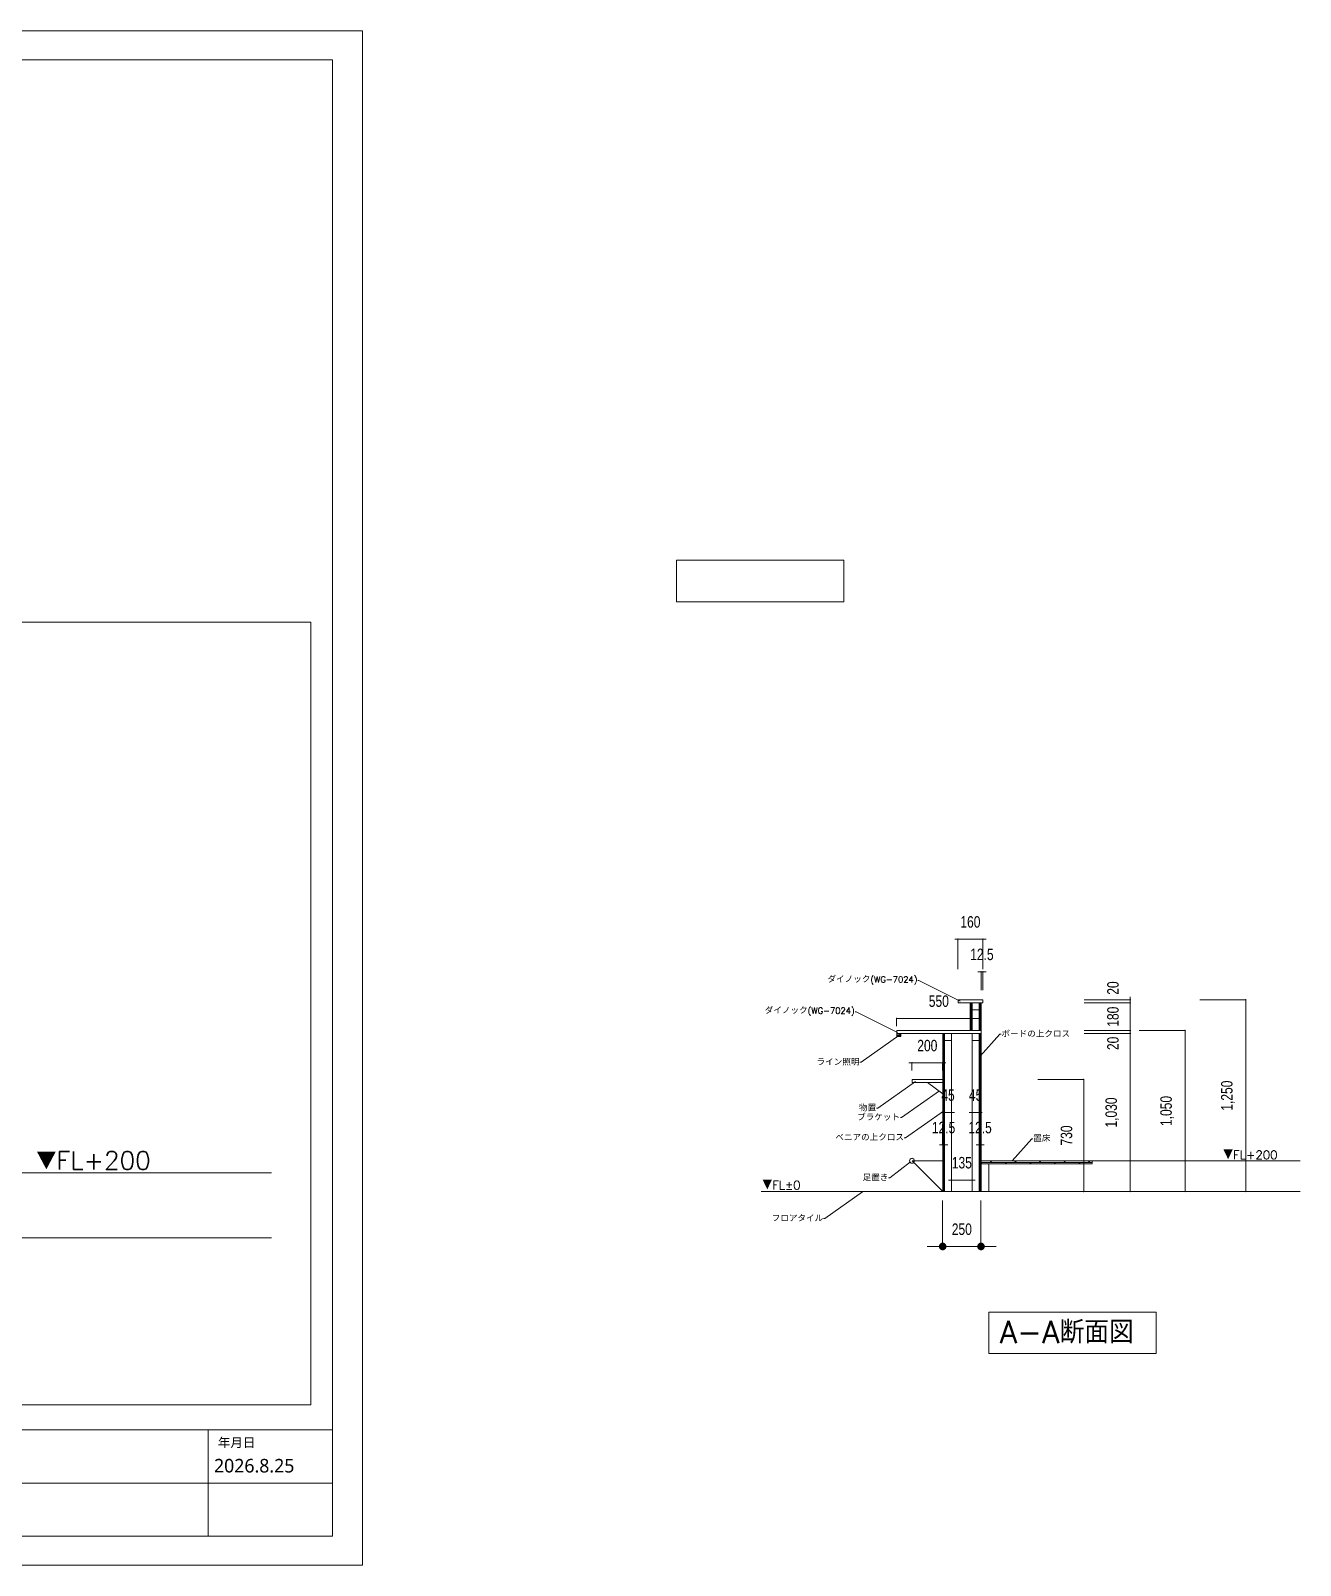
# Model space of a CAD drawing. Header units: millimetres. Extents: x -472210 to 610932, y -1721835 to -571782.
# Drawn here: x 560630 to 568909, y -1708993 to -1698981 of the extents above; entities that cross this region are included whole.
import ezdxf
from ezdxf import colors
from ezdxf.entities.mleader import LeaderData, LeaderLine
from ezdxf.math import Vec2, Vec3

# ---------------------------------------------------------------- set-up
doc = ezdxf.new("R2010")
doc.units = ezdxf.units.MM
doc.header["$LTSCALE"] = 400
doc.layers.get('0').update_dxf_attribs({"lineweight": 5})
doc.layers.add('_0-0_0', color=7, linetype='Continuous', lineweight=5)
doc.layers.add('文字', color=7, linetype='Continuous', lineweight=5)
doc.styles.add('AIDRAW_TXT_STYLE', font='simplex.shx', dxfattribs={"height": 200, "bigfont": 'extfont2.shx'})
doc.styles.add('gothic', font='MS PGothic.ttf', dxfattribs={"width": 0.8})
doc.styles.get("Standard").update_dxf_attribs({"font": 'simplex.shx', "bigfont": 'extfont2.shx'})
doc.styles.add('メイリオ', font='')
doc.styles.get('メイリオ').set_extended_font_data('Meiryo')
doc.dimstyles.new('外構300', dxfattribs={"dimtxt": 150, "dimasz": 50, "dimexe": 0, "dimexo": 200, "dimgap": 75, "dimtad": 1, "dimdec": 0, "dimzin": 12, "dimdsep": 46, "dimlunit": 6, "dimtxsty": 'gothic', "dimblk": 'DOT', "dimcen": 0, "dimclrd": 256, "dimclre": 256, "dimclrt": 256, "dimadec": 0, "dimazin": 0, "dimtfac": 1, "dimtdec": 0, "dimtix": 1, "dimtmove": 2, "dimatfit": 3, "dimldrblk": 'DOT', "dimfxl": 300, "dimfxlon": 1, "dimtolj": 1, "dimtzin": 12, "dimlwd": -1, "dimlwe": -1, "dimarcsym": 0})
pattern_1 = [(45, (-25333.327, -24649.3947), (-4.49012806, 4.49012806), [])]

# ---------------------------------------------------------------- blocks, each defined once
blk = doc.blocks.new('_Dot')
at = {"color": 0, "linetype": 'ByBlock', "lineweight": -2}
blk.add_line((-0.5, 0), (-1, 0), dxfattribs=at)
at = {"color": 0, "linetype": 'ByBlock', "const_width": 0.5}
blk.add_lwpolyline([(-0.25, 0, 1), (0.25, 0, 1)], format="xyb", close=True, dxfattribs=at)
blk = doc.blocks.new('*D396')
at = {"layer": '_0-0_0', "transparency": 16777216}
for p, q in [((568254, -1705304), (568554, -1705304)), ((568554, -1705314), (568554, -1706544)), ((568254, -1706554), (568554, -1706554))]:
    blk.add_line(p, q, dxfattribs=at)
at = {"layer": 'Defpoints', "color": 0, "transparency": 16777216}
for p in [(567224, -1705304), (567224, -1706554), (568554, -1706554)]:
    blk.add_point(p, dxfattribs=at)
at = {"layer": '_0-0_0', "transparency": 16777216, "xscale": 10, "yscale": 10, "zscale": 10}
for p, rotation in [((568554, -1705304), 90), ((568554, -1706554), 270)]:
    blk.add_blockref('_Dot', p, dxfattribs=dict(at, rotation=rotation))
at = {"layer": '_0-0_0', "transparency": 16777216, "insert": (568437, -1705929), "char_height": 75, "attachment_point": 5, "rotation": 90, "style": 'gothic'}
blk.add_mtext('\\A1;1,250', dxfattribs=at)
blk = doc.blocks.new('*D397')
at = {"layer": '_0-0_0', "transparency": 16777216}
for p, q in [((567858, -1705504), (568158, -1705504)), ((568158, -1705514), (568158, -1706544)), ((567858, -1706554), (568158, -1706554))]:
    blk.add_line(p, q, dxfattribs=at)
at = {"layer": 'Defpoints', "color": 0, "transparency": 16777216}
for p in [(567272, -1705504), (567259, -1706554), (568158, -1706554)]:
    blk.add_point(p, dxfattribs=at)
at = {"layer": '_0-0_0', "transparency": 16777216, "xscale": 10, "yscale": 10, "zscale": 10}
for p, rotation in [((568158, -1705504), 90), ((568158, -1706554), 270)]:
    blk.add_blockref('_Dot', p, dxfattribs=dict(at, rotation=rotation))
at = {"layer": '_0-0_0', "transparency": 16777216, "insert": (568041, -1706029), "char_height": 75, "attachment_point": 5, "rotation": 90, "style": 'gothic'}
blk.add_mtext('\\A1;1,050', dxfattribs=at)
blk = doc.blocks.new('*D398')
at = {"layer": '_0-0_0', "transparency": 16777216}
for p, q in [((566577, -1706613), (566577, -1706913)), ((566827, -1706613), (566827, -1706913)), ((566527, -1706913), (566477, -1706913)), ((566827, -1706913), (566577, -1706913)), ((566877, -1706913), (566927, -1706913))]:
    blk.add_line(p, q, dxfattribs=at)
at = {"layer": 'Defpoints', "color": 0, "transparency": 16777216}
for p in [(566577, -1706400), (566827, -1706400), (566577, -1706913)]:
    blk.add_point(p, dxfattribs=at)
at = {"layer": '_0-0_0', "transparency": 16777216, "xscale": 50, "yscale": 50, "zscale": 50}
blk.add_blockref('_Dot', (566577, -1706913), dxfattribs=at)
at = {"layer": '_0-0_0', "transparency": 16777216, "xscale": 50, "yscale": 50, "zscale": 50, "rotation": 180}
blk.add_blockref('_Dot', (566827, -1706913), dxfattribs=at)
at = {"layer": '_0-0_0', "transparency": 16777216, "insert": (566702, -1706801), "char_height": 75, "attachment_point": 5, "style": 'gothic'}
blk.add_mtext('\\A1;250', dxfattribs=at)
blk = doc.blocks.new('*D399')
at = {"layer": '_0-0_0', "transparency": 16777216}
for p, q in [((566577, -1706117), (566577, -1706250)), ((566590, -1706117), (566590, -1706250)), ((566567, -1706250), (566557, -1706250)), ((566577, -1706250), (566590, -1706250)), ((566600, -1706250), (566610, -1706250))]:
    blk.add_line(p, q, dxfattribs=at)
at = {"layer": 'Defpoints', "color": 0, "transparency": 16777216}
for p in [(566577, -1705917), (566590, -1705917), (566590, -1706250)]:
    blk.add_point(p, dxfattribs=at)
at = {"layer": '_0-0_0', "transparency": 16777216, "xscale": 10, "yscale": 10, "zscale": 10}
blk.add_blockref('_Dot', (566577, -1706250), dxfattribs=at)
at = {"layer": '_0-0_0', "transparency": 16777216, "xscale": 10, "yscale": 10, "zscale": 10, "rotation": 180}
blk.add_blockref('_Dot', (566590, -1706250), dxfattribs=at)
at = {"layer": '_0-0_0', "transparency": 16777216, "insert": (566583, -1706138), "char_height": 75, "attachment_point": 5, "style": 'gothic'}
blk.add_mtext('\\A1;12.5', dxfattribs=at)
blk = doc.blocks.new('*D400')
at = {"layer": '_0-0_0', "transparency": 16777216}
for p, q in [((566815, -1706117), (566815, -1706250)), ((566827, -1706117), (566827, -1706250)), ((566805, -1706250), (566795, -1706250)), ((566815, -1706250), (566827, -1706250)), ((566837, -1706250), (566847, -1706250))]:
    blk.add_line(p, q, dxfattribs=at)
at = {"layer": 'Defpoints', "color": 0, "transparency": 16777216}
for p in [(566815, -1705917), (566827, -1705917), (566827, -1706250)]:
    blk.add_point(p, dxfattribs=at)
at = {"layer": '_0-0_0', "transparency": 16777216, "xscale": 10, "yscale": 10, "zscale": 10}
blk.add_blockref('_Dot', (566815, -1706250), dxfattribs=at)
at = {"layer": '_0-0_0', "transparency": 16777216, "xscale": 10, "yscale": 10, "zscale": 10, "rotation": 180}
blk.add_blockref('_Dot', (566827, -1706250), dxfattribs=at)
at = {"layer": '_0-0_0', "transparency": 16777216, "insert": (566821, -1706138), "char_height": 75, "attachment_point": 5, "style": 'gothic'}
blk.add_mtext('\\A1;12.5', dxfattribs=at)
blk = doc.blocks.new('*D401')
at = {"layer": '_0-0_0', "transparency": 16777216}
for p, q in [((566580, -1706038), (566570, -1706038)), ((566590, -1706036), (566590, -1706038)), ((566590, -1706038), (566635, -1706038)), ((566635, -1706036), (566635, -1706038)), ((566645, -1706038), (566655, -1706038))]:
    blk.add_line(p, q, dxfattribs=at)
at = {"layer": 'Defpoints', "color": 0, "transparency": 16777216}
for p in [(566590, -1705836), (566635, -1705836), (566635, -1706038)]:
    blk.add_point(p, dxfattribs=at)
at = {"layer": '_0-0_0', "transparency": 16777216, "xscale": 10, "yscale": 10, "zscale": 10}
blk.add_blockref('_Dot', (566590, -1706038), dxfattribs=at)
at = {"layer": '_0-0_0', "transparency": 16777216, "xscale": 10, "yscale": 10, "zscale": 10, "rotation": 180}
blk.add_blockref('_Dot', (566635, -1706038), dxfattribs=at)
at = {"layer": '_0-0_0', "transparency": 16777216, "insert": (566612, -1705926), "char_height": 75, "attachment_point": 5, "style": 'gothic'}
blk.add_mtext('\\A1;45', dxfattribs=at)
blk = doc.blocks.new('*D402')
at = {"layer": '_0-0_0', "transparency": 16777216}
for p, q in [((566760, -1706038), (566750, -1706038)), ((566770, -1706036), (566770, -1706038)), ((566770, -1706038), (566815, -1706038)), ((566815, -1706036), (566815, -1706038)), ((566825, -1706038), (566835, -1706038))]:
    blk.add_line(p, q, dxfattribs=at)
at = {"layer": 'Defpoints', "color": 0, "transparency": 16777216}
for p in [(566770, -1705836), (566815, -1705836), (566815, -1706038)]:
    blk.add_point(p, dxfattribs=at)
at = {"layer": '_0-0_0', "transparency": 16777216, "xscale": 10, "yscale": 10, "zscale": 10}
blk.add_blockref('_Dot', (566770, -1706038), dxfattribs=at)
at = {"layer": '_0-0_0', "transparency": 16777216, "xscale": 10, "yscale": 10, "zscale": 10, "rotation": 180}
blk.add_blockref('_Dot', (566815, -1706038), dxfattribs=at)
at = {"layer": '_0-0_0', "transparency": 16777216, "insert": (566792, -1705926), "char_height": 75, "attachment_point": 5, "style": 'gothic'}
blk.add_mtext('\\A1;45', dxfattribs=at)
blk = doc.blocks.new('*D403')
at = {"layer": '_0-0_0', "transparency": 16777216}
for p, q in [((566625, -1706480), (566615, -1706480)), ((566635, -1706480), (566770, -1706480)), ((566780, -1706480), (566790, -1706480))]:
    blk.add_line(p, q, dxfattribs=at)
at = {"layer": 'Defpoints', "color": 0, "transparency": 16777216}
for p in [(566635, -1706554), (566770, -1706480), (566770, -1706554)]:
    blk.add_point(p, dxfattribs=at)
at = {"layer": '_0-0_0', "transparency": 16777216, "xscale": 10, "yscale": 10, "zscale": 10}
blk.add_blockref('_Dot', (566635, -1706480), dxfattribs=at)
at = {"layer": '_0-0_0', "transparency": 16777216, "xscale": 10, "yscale": 10, "zscale": 10, "rotation": 180}
blk.add_blockref('_Dot', (566770, -1706480), dxfattribs=at)
at = {"layer": '_0-0_0', "transparency": 16777216, "insert": (566702, -1706367), "char_height": 75, "attachment_point": 5, "style": 'gothic'}
blk.add_mtext('\\A1;135', dxfattribs=at)
blk = doc.blocks.new('*D404')
at = {"layer": '_0-0_0', "transparency": 16777216}
for p, q in [((566817, -1705121), (566807, -1705121)), ((566827, -1705121), (566840, -1705121)), ((566850, -1705121), (566860, -1705121))]:
    blk.add_line(p, q, dxfattribs=at)
at = {"layer": 'Defpoints', "color": 0, "transparency": 16777216}
for p in [(566840, -1705121), (566827, -1705269), (566840, -1705269)]:
    blk.add_point(p, dxfattribs=at)
at = {"layer": '_0-0_0', "transparency": 16777216, "xscale": 10, "yscale": 10, "zscale": 10}
blk.add_blockref('_Dot', (566827, -1705121), dxfattribs=at)
at = {"layer": '_0-0_0', "transparency": 16777216, "xscale": 10, "yscale": 10, "zscale": 10, "rotation": 180}
blk.add_blockref('_Dot', (566840, -1705121), dxfattribs=at)
at = {"layer": '_0-0_0', "transparency": 16777216, "insert": (566833, -1705008), "char_height": 75, "attachment_point": 5, "style": 'gothic'}
blk.add_mtext('\\A1;12.5', dxfattribs=at)
blk = doc.blocks.new('*D405')
at = {"layer": '_0-0_0', "transparency": 16777216}
for p, q in [((567500, -1705304), (567800, -1705304)), ((567500, -1705324), (567800, -1705324)), ((567800, -1705294), (567800, -1705284)), ((567800, -1705304), (567800, -1705324)), ((567800, -1705334), (567800, -1705344))]:
    blk.add_line(p, q, dxfattribs=at)
at = {"layer": 'Defpoints', "color": 0, "transparency": 16777216}
for p in [(566770, -1705304), (566770, -1705324), (567800, -1705324)]:
    blk.add_point(p, dxfattribs=at)
at = {"layer": '_0-0_0', "transparency": 16777216, "xscale": 10, "yscale": 10, "zscale": 10}
for p, rotation in [((567800, -1705304), 270), ((567800, -1705324), 90)]:
    blk.add_blockref('_Dot', p, dxfattribs=dict(at, rotation=rotation))
at = {"layer": '_0-0_0', "transparency": 16777216, "insert": (567688, -1705227), "char_height": 75, "attachment_point": 5, "rotation": 90, "style": 'gothic'}
blk.add_mtext('\\A1;20', dxfattribs=at)
blk = doc.blocks.new('*D406')
at = {"layer": '_0-0_0', "transparency": 16777216}
for p, q in [((567500, -1705324), (567800, -1705324)), ((567800, -1705314), (567800, -1705304)), ((567800, -1705324), (567800, -1705504)), ((567500, -1705504), (567800, -1705504)), ((567800, -1705514), (567800, -1705524))]:
    blk.add_line(p, q, dxfattribs=at)
at = {"layer": 'Defpoints', "color": 0, "transparency": 16777216}
for p in [(566770, -1705324), (566745, -1705504), (567800, -1705504)]:
    blk.add_point(p, dxfattribs=at)
at = {"layer": '_0-0_0', "transparency": 16777216, "xscale": 10, "yscale": 10, "zscale": 10}
for p, rotation in [((567800, -1705324), 270), ((567800, -1705504), 90)]:
    blk.add_blockref('_Dot', p, dxfattribs=dict(at, rotation=rotation))
at = {"layer": '_0-0_0', "transparency": 16777216, "insert": (567688, -1705414), "char_height": 75, "attachment_point": 5, "rotation": 90, "style": 'gothic'}
blk.add_mtext('\\A1;180', dxfattribs=at)
blk = doc.blocks.new('*D407')
at = {"layer": '_0-0_0', "transparency": 16777216}
for p, q in [((567500, -1705504), (567800, -1705504)), ((567500, -1705524), (567800, -1705524)), ((567800, -1705494), (567800, -1705484)), ((567800, -1705504), (567800, -1705524)), ((567800, -1705534), (567800, -1705544))]:
    blk.add_line(p, q, dxfattribs=at)
at = {"layer": 'Defpoints', "color": 0, "transparency": 16777216}
for p in [(566745, -1705504), (566752, -1705524), (567800, -1705524)]:
    blk.add_point(p, dxfattribs=at)
at = {"layer": '_0-0_0', "transparency": 16777216, "xscale": 10, "yscale": 10, "zscale": 10}
for p, rotation in [((567800, -1705504), 270), ((567800, -1705524), 90)]:
    blk.add_blockref('_Dot', p, dxfattribs=dict(at, rotation=rotation))
at = {"layer": '_0-0_0', "transparency": 16777216, "insert": (567688, -1705588), "char_height": 75, "attachment_point": 5, "rotation": 90, "style": 'gothic'}
blk.add_mtext('\\A1;20', dxfattribs=at)
blk = doc.blocks.new('*D408')
at = {"layer": '_0-0_0', "transparency": 16777216}
for p, q in [((567500, -1705524), (567800, -1705524)), ((567800, -1705534), (567800, -1706544)), ((567500, -1706554), (567800, -1706554))]:
    blk.add_line(p, q, dxfattribs=at)
at = {"layer": 'Defpoints', "color": 0, "transparency": 16777216}
for p in [(566752, -1705524), (566758, -1706554), (567800, -1706554)]:
    blk.add_point(p, dxfattribs=at)
at = {"layer": '_0-0_0', "transparency": 16777216, "xscale": 10, "yscale": 10, "zscale": 10}
for p, rotation in [((567800, -1705524), 90), ((567800, -1706554), 270)]:
    blk.add_blockref('_Dot', p, dxfattribs=dict(at, rotation=rotation))
at = {"layer": '_0-0_0', "transparency": 16777216, "insert": (567683, -1706039), "char_height": 75, "attachment_point": 5, "rotation": 90, "style": 'gothic'}
blk.add_mtext('\\A1;1,030', dxfattribs=at)
blk = doc.blocks.new('*D409')
at = {"layer": '_0-0_0', "transparency": 16777216}
for p, q in [((566667, -1704908), (566657, -1704908)), ((566677, -1705104), (566677, -1704908)), ((566840, -1704908), (566677, -1704908)), ((566840, -1705104), (566840, -1704908)), ((566850, -1704908), (566860, -1704908))]:
    blk.add_line(p, q, dxfattribs=at)
at = {"layer": 'Defpoints', "color": 0, "transparency": 16777216}
for p in [(566677, -1704908), (566677, -1705304), (566840, -1705304)]:
    blk.add_point(p, dxfattribs=at)
at = {"layer": '_0-0_0', "transparency": 16777216, "xscale": 10, "yscale": 10, "zscale": 10}
blk.add_blockref('_Dot', (566677, -1704908), dxfattribs=at)
at = {"layer": '_0-0_0', "transparency": 16777216, "xscale": 10, "yscale": 10, "zscale": 10, "rotation": 180}
blk.add_blockref('_Dot', (566840, -1704908), dxfattribs=at)
at = {"layer": '_0-0_0', "transparency": 16777216, "insert": (566758, -1704796), "char_height": 75, "attachment_point": 5, "style": 'gothic'}
blk.add_mtext('\\A1;160', dxfattribs=at)
blk = doc.blocks.new('*D411')
at = {"layer": '_0-0_0', "transparency": 16777216}
for p, q in [((567197, -1705824), (567497, -1705824)), ((567497, -1705834), (567497, -1706544)), ((567197, -1706554), (567497, -1706554))]:
    blk.add_line(p, q, dxfattribs=at)
at = {"layer": 'Defpoints', "color": 0, "transparency": 16777216}
for p in [(566577, -1705824), (566577, -1706554), (567497, -1706554)]:
    blk.add_point(p, dxfattribs=at)
at = {"layer": '_0-0_0', "transparency": 16777216, "xscale": 10, "yscale": 10, "zscale": 10}
for p, rotation in [((567497, -1705824), 90), ((567497, -1706554), 270)]:
    blk.add_blockref('_Dot', p, dxfattribs=dict(at, rotation=rotation))
at = {"layer": '_0-0_0', "transparency": 16777216, "insert": (567385, -1706189), "char_height": 75, "attachment_point": 5, "rotation": 90, "style": 'gothic'}
blk.add_mtext('\\A1;730', dxfattribs=at)
blk = doc.blocks.new('*D412')
at = {"layer": '_0-0_0', "transparency": 16777216}
for p, q in [((566277, -1705476), (566277, -1705426)), ((566287, -1705426), (566817, -1705426)), ((566827, -1705476), (566827, -1705426))]:
    blk.add_line(p, q, dxfattribs=at)
at = {"layer": 'Defpoints', "color": 0, "transparency": 16777216}
for p in [(566827, -1705426), (566277, -1706349), (566827, -1706349)]:
    blk.add_point(p, dxfattribs=at)
at = {"layer": '_0-0_0', "transparency": 16777216, "xscale": 10, "yscale": 10, "zscale": 10, "rotation": 180}
blk.add_blockref('_Dot', (566277, -1705426), dxfattribs=at)
at = {"layer": '_0-0_0', "transparency": 16777216, "xscale": 10, "yscale": 10, "zscale": 10}
blk.add_blockref('_Dot', (566827, -1705426), dxfattribs=at)
at = {"layer": '_0-0_0', "transparency": 16777216, "insert": (566552, -1705313), "char_height": 75, "attachment_point": 5, "style": 'gothic'}
blk.add_mtext('\\A1;550', dxfattribs=at)
blk = doc.blocks.new('*D410')
at = {"layer": '_0-0_0', "transparency": 16777216}
for p, q in [((566367, -1705715), (566357, -1705715)), ((566377, -1705765), (566377, -1705715)), ((566377, -1705715), (566577, -1705715)), ((566577, -1705765), (566577, -1705715)), ((566587, -1705715), (566597, -1705715))]:
    blk.add_line(p, q, dxfattribs=at)
at = {"layer": 'Defpoints', "color": 0, "transparency": 16777216}
for p in [(566577, -1705715), (566377, -1706226), (566577, -1706226)]:
    blk.add_point(p, dxfattribs=at)
at = {"layer": '_0-0_0', "transparency": 16777216, "xscale": 10, "yscale": 10, "zscale": 10}
blk.add_blockref('_Dot', (566377, -1705715), dxfattribs=at)
at = {"layer": '_0-0_0', "transparency": 16777216, "xscale": 10, "yscale": 10, "zscale": 10, "rotation": 180}
blk.add_blockref('_Dot', (566577, -1705715), dxfattribs=at)
at = {"layer": '_0-0_0', "transparency": 16777216, "insert": (566477, -1705603), "char_height": 75, "attachment_point": 5, "style": 'gothic'}
blk.add_mtext('\\A1;200', dxfattribs=at)

msp = doc.modelspace()

# ---------------------------------------------------------------- hatches: boundary and pattern name
at = {"layer": '_0-0_0'}
h = msp.add_hatch(dxfattribs=at)
h.set_pattern_fill('ANSI31', color=256, scale=2)
h.set_pattern_definition(pattern_1)
h.paths.add_polyline_path([(566769.74, -1705323.78), (566757.24, -1705323.78), (566757.24, -1705503.78), (566769.74, -1705503.78)])
h.paths.add_polyline_path([(566827.24, -1705323.78), (566814.74, -1705323.78), (566814.74, -1705503.78), (566827.24, -1705503.78)])
h = msp.add_hatch(dxfattribs=at)
h.set_pattern_fill('ANSI31', color=256, scale=2)
h.set_pattern_definition(pattern_1)
h.paths.add_polyline_path([(566589.74, -1705523.78), (566577.24, -1705523.78), (566577.24, -1706553.78), (566589.74, -1706553.78)])
h.paths.add_polyline_path([(566827.24, -1705523.78), (566814.74, -1705523.78), (566814.74, -1706553.78), (566827.24, -1706553.78)])
h = msp.add_hatch(dxfattribs=at)
h.set_pattern_fill('DOLMIT', color=256, scale=2.1)
h.set_pattern_definition([(0, (-25333.327, -24649.395), (0, 13.335), []), (45, (-25333.327, -24649.395), (-26.6699818, 26.6699818), [18.8585379, -37.7170757])])
h.paths.add_polyline_path([(567552.6, -1706353.78), (566827.24, -1706353.78), (566827.24, -1706373.78), (566877.24, -1706373.78), (567552.6, -1706373.78)])

# ---------------------------------------------------------------- linework, layer by layer
for p, q in [((566577.24, -1705523.78), (566577.24, -1705823.78)), ((566577.24, -1705823.78), (566377.24, -1705823.78)), ((566377.24, -1705823.78), (566377.24, -1705843.78)), ((566377.24, -1705843.78), (566577.24, -1705843.78)), ((566477.24, -1705843.78), (566577.24, -1705916.88)), ((566577.24, -1706353.78), (566377.24, -1706353.78)), ((566377.24, -1706353.78), (566577.24, -1706553.78)), ((566577.24, -1706553.78), (566577.24, -1706353.78))]:
    msp.add_line(p, q)
for points in [[(548635.74, -1698981.06), (548635.74, -1708993.22), (562794.34, -1708993.22), (562794.34, -1698981.06)], [(548635.74, -1698981.06), (548635.74, -1708993.22), (562794.34, -1708993.22), (562794.34, -1698981.06)], [(548832.46, -1708803.54), (562597.63, -1708803.54), (562597.63, -1699170.74), (548832.46, -1699170.74)], [(548832.46, -1708803.54), (562597.63, -1708803.54), (562597.63, -1699170.74), (548832.46, -1699170.74)], [(554463.88, -1702840.98), (562456.49, -1702840.98), (562456.49, -1707946.59), (554463.88, -1707946.59)], [(561785.91, -1708109.91), (558591.36, -1708109.91), (558591.36, -1708456.73), (561785.91, -1708456.73)], [(561785.91, -1708109.91), (562597.63, -1708109.91), (562597.63, -1708456.73), (561785.91, -1708456.73)], [(561785.91, -1708456.73), (558591.36, -1708456.73), (558591.36, -1708803.54), (561785.91, -1708803.54)], [(561785.91, -1708456.73), (562597.63, -1708456.73), (562597.63, -1708803.54), (561785.91, -1708803.54)]]:
    msp.add_lwpolyline(points, close=True)
msp.add_circle((566377.24, -1706353.78), 16)
for p, q in [((566827.24, -1705120.52), (566827.24, -1705240.74)), ((566839.74, -1705120.52), (566839.74, -1705240.74)), ((566692.24, -1705303.78), (566677.24, -1705303.78)), ((566677.24, -1705303.78), (566827.24, -1705303.78)), ((566827.24, -1705303.78), (566677.24, -1705303.78)), ((566677.24, -1705303.78), (566677.24, -1705323.78)), ((566677.24, -1705323.78), (566827.24, -1705323.78)), ((566757.24, -1705503.78), (566757.24, -1705323.78)), ((566769.74, -1705503.78), (566769.74, -1705323.78)), ((566769.74, -1705323.78), (566769.74, -1705368.78)), ((566769.74, -1705368.78), (566814.74, -1705368.78)), ((566814.74, -1705503.78), (566814.74, -1705323.78)), ((566827.24, -1705303.78), (566839.74, -1705303.78)), ((566827.24, -1705503.78), (566827.24, -1705323.78)), ((566839.74, -1705323.78), (566827.24, -1705323.78)), ((566839.74, -1705303.78), (566839.74, -1705323.78)), ((566277.24, -1705523.78), (566277.24, -1705503.78)), ((566277.24, -1705503.78), (566392.24, -1705503.78)), ((566277.24, -1705523.78), (566277.24, -1705543.78)), ((566577.24, -1705523.78), (566277.24, -1705523.78)), ((566277.24, -1705543.78), (566297.24, -1705543.78)), ((566282.6, -1705533.71), (566284.7, -1705532.2)), ((566297.6, -1705533.71), (566282.6, -1705533.71)), ((566284.7, -1705532.2), (566287.02, -1705535.52)), ((566287.02, -1705535.52), (566288.66, -1705532.2)), ((566288.66, -1705532.2), (566290.41, -1705535.98)), ((566290.41, -1705535.98), (566292.19, -1705530.85)), ((566292.19, -1705530.85), (566293.47, -1705536.83)), ((566293.47, -1705536.83), (566296, -1705529.56)), ((566296, -1705529.56), (566297.6, -1705533.71)), ((566297.24, -1705543.78), (566297.24, -1705523.78)), ((566297.24, -1705542.52), (566303.99, -1705542.52)), ((566297.6, -1705529.92), (566297.6, -1705537.5)), ((566303.99, -1705542.52), (566303.99, -1705523.78)), ((566827.24, -1705503.78), (566392.24, -1705503.78)), ((566827.24, -1705503.78), (566392.24, -1705503.78)), ((566392.24, -1705523.78), (566827.24, -1705523.78)), ((566692.24, -1705523.78), (566392.24, -1705523.78)), ((566692.24, -1705523.78), (566442.24, -1705523.78)), ((566692.24, -1705523.78), (566542.24, -1705523.78)), ((566577.24, -1706553.78), (566577.24, -1705523.78)), ((566589.74, -1706553.78), (566589.74, -1705523.78)), ((566589.74, -1705568.78), (566634.74, -1705568.78)), ((566634.74, -1706553.78), (566634.74, -1705523.78)), ((566692.24, -1705503.78), (566827.24, -1705503.78)), ((566769.74, -1706553.78), (566769.74, -1705523.78)), ((566769.74, -1705568.78), (566814.74, -1705568.78)), ((566814.74, -1706553.78), (566814.74, -1705523.78)), ((566827.24, -1706553.78), (566827.24, -1705503.78)), ((566827.24, -1706553.78), (566827.24, -1706353.78)), ((566827.24, -1706353.78), (567552.6, -1706353.78)), ((567552.6, -1706353.78), (568909.42, -1706353.78)), ((567552.6, -1706373.78), (567552.6, -1706353.78)), ((559318.75, -1706432.73), (562198.94, -1706432.73)), ((566827.24, -1706373.78), (567552.6, -1706373.78)), ((566827.24, -1706373.78), (566877.24, -1706373.78)), ((566877.24, -1706373.78), (566877.24, -1706553.78)), ((565392.84, -1706553.78), (568909.42, -1706553.78)), ((554734.09, -1706857.28), (562198.94, -1706857.28))]:
    msp.add_line(p, q, dxfattribs=at)
for points in [[(564841.26, -1702436.28), (565932.67, -1702436.28), (565932.67, -1702706.61), (564841.26, -1702706.61)], [(566577.24, -1705523.78), (566589.74, -1705523.78), (566589.74, -1706553.78), (566577.24, -1706553.78)], [(566814.74, -1706553.78), (566827.24, -1706553.78), (566827.24, -1705523.78), (566814.74, -1705523.78)], [(566877.74, -1707342), (567969.14, -1707342), (567969.14, -1707612.33), (566877.74, -1707612.33)]]:
    msp.add_lwpolyline(points, close=True, dxfattribs=at)

# ---------------------------------------------------------------- texts
at = {"style": 'メイリオ'}
for s, height, p in [('年月日', 59.795, (561850.19, -1708222.16)), ('2026.8.25', 88.683, (561824.9, -1708387.71))]:
    msp.add_text(s, height=height, dxfattribs=at).set_placement(p)
at = {"layer": '_0-0_0', "style": 'AIDRAW_TXT_STYLE'}
for s, height, p in [('▼FL+200', 118.728, (560666.37, -1706411.71)), ('▼FL+200', 55.931, (568406.53, -1706343.88)), ('▼FL±0', 55.931, (565401.17, -1706541.15)), ('A-A断面図', 146.796, (566949.27, -1707544.59))]:
    msp.add_text(s, height=height, dxfattribs=at).set_placement(p)

# ---------------------------------------------------------------- dimensions: what is measured, and where the dimension line sits
at = {"layer": '_0-0_0'}
dim = msp.add_linear_dim(base=(566677.24, -1704908.43), p1=(566839.74, -1705303.78), p2=(566677.24, -1705303.78), text='160', dimstyle='外構300', override={"dimtxt": 75, "dimasz": 10, "dimdec": 1}, dxfattribs=at)
dim.commit()
dim.dimension.update_dxf_attribs({"geometry": '*D409', "text_midpoint": (566758.49, -1704795.93)})
for base, p1, p2, override, picture, middle in [((566839.74, -1705120.52), (566827.24, -1705269.16), (566839.74, -1705269.16), {"dimtxt": 75, "dimasz": 10, "dimdec": 1}, '*D404', (566833.49, -1705008.02)), ((566827.24, -1705425.5), (566277.24, -1706349.38), (566827.24, -1706349.38), {"dimtxt": 75, "dimasz": 10, "dimdec": 1, "dimfxl": 50}, '*D412', (566552.24, -1705313)), ((566577.24, -1705715.1), (566377.24, -1706225.87), (566577.24, -1706225.87), {"dimtxt": 75, "dimasz": 10, "dimdec": 1, "dimfxl": 50}, '*D410', (566477.24, -1705602.6)), ((566634.74, -1706038.22), (566589.74, -1705836.06), (566634.74, -1705836.06), {"dimtxt": 75, "dimasz": 10, "dimdec": 1}, '*D401', (566612.24, -1705925.72)), ((566814.74, -1706038.22), (566769.74, -1705836.06), (566814.74, -1705836.06), {"dimtxt": 75, "dimasz": 10, "dimdec": 1}, '*D402', (566792.24, -1705925.72)), ((566589.74, -1706250.28), (566577.24, -1705916.88), (566589.74, -1705916.88), {"dimtxt": 75, "dimasz": 10, "dimdec": 1}, '*D399', (566583.49, -1706137.78)), ((566827.24, -1706250.28), (566814.74, -1705916.88), (566827.24, -1705916.88), {"dimtxt": 75, "dimasz": 10, "dimdec": 1, "dimrnd": 0, "dimzin": 12}, '*D400', (566820.99, -1706137.78)), ((566769.74, -1706479.96), (566634.74, -1706553.78), (566769.74, -1706553.78), {"dimtxt": 75, "dimasz": 10, "dimdec": 1}, '*D403', (566702.24, -1706367.46)), ((566577.24, -1706913.36), (566827.24, -1706400.22), (566577.24, -1706400.22), {"dimtxt": 75}, '*D398', (566702.24, -1706800.86))]:
    dim = msp.add_linear_dim(base=base, p1=p1, p2=p2, dimstyle='外構300', override=override, dxfattribs=at)
    dim.commit()
    dim.dimension.update_dxf_attribs({"geometry": picture, "text_midpoint": middle})
for base, p1, p2, picture, middle in [((567800.44, -1705323.78), (566770.49, -1705303.78), (566770.49, -1705323.78), '*D405', (567687.94, -1705226.73)), ((567800.44, -1705523.78), (566745.49, -1705503.78), (566751.74, -1705523.78), '*D407', (567687.94, -1705587.89))]:
    dim = msp.add_linear_dim(base=base, p1=p1, p2=p2, angle=90, dimstyle='外構300', override={"dimtxt": 75, "dimasz": 10, "dimdec": 1}, dxfattribs=at)
    dim.commit()
    dim.dimension.update_dxf_attribs({"geometry": picture, "text_midpoint": middle, "dimtype": 160})
for base, p1, p2, picture, middle in [((567800.44, -1705503.78), (566770.49, -1705323.78), (566745.49, -1705503.78), '*D406', (567687.94, -1705413.78)), ((568554.46, -1706553.78), (567224.34, -1705303.78), (567224.34, -1706553.78), '*D396', (568436.85, -1705928.78)), ((567800.44, -1706553.78), (566751.74, -1705523.78), (566757.99, -1706553.78), '*D408', (567682.82, -1706038.78)), ((568158.42, -1706553.78), (567271.56, -1705503.78), (567259.06, -1706553.78), '*D397', (568040.8, -1706028.78)), ((567497.27, -1706553.78), (566577.24, -1705823.78), (566577.24, -1706553.78), '*D411', (567384.77, -1706188.78))]:
    dim = msp.add_linear_dim(base=base, p1=p1, p2=p2, angle=90, dimstyle='外構300', override={"dimtxt": 75, "dimasz": 10, "dimdec": 1}, dxfattribs=at)
    dim.commit()
    dim.dimension.update_dxf_attribs({"geometry": picture, "text_midpoint": middle})

# ---------------------------------------------------------------- leaders
at = {"layer": '文字', "ltscale": 10}
ml = msp.add_multileader_mtext('Standard', dxfattribs=at)
ml.set_content('ダイノック(WG-7024)', color=256)
ml.set_leader_properties(lineweight=0)
ml.build(insert=Vec2(0, 0))
ctx = ml.context
ctx.base_point, ctx.char_height, ctx.plane_origin = Vec3(565843.1, -1705178.07), 40, Vec3(566098.82, -1705854.95)
ctx.text_align_type = 2
notes = []
notes.append((ctx, [(0, (1, 1, 0), (566422.72, -1705178.07), (-1, 0), 8, [(0, [(566695.67, -1705315.08)], 0, [])])]))
ctx.mtext.insert, ctx.mtext.width, ctx.mtext.alignment, ctx.mtext.flow_direction = Vec3(566412.72, -1705151.4), 983.151, 3, 5
ml = msp.add_multileader_mtext('Standard', dxfattribs=at)
ml.set_content('ダイノック(WG-7024)', color=256)
ml.set_leader_properties(lineweight=0)
ml.build(insert=Vec2(0, 0))
ctx = ml.context
ctx.base_point, ctx.char_height, ctx.plane_origin = Vec3(565433.81, -1705381.54), 40, Vec3(565689.53, -1706058.41)
ctx.text_align_type = 2
notes.append((ctx, [(0, (1, 1, 0), (566013.43, -1705381.54), (-1, 0), 8, [(0, [(566286.37, -1705518.55)], 0, [])])]))
ctx.mtext.insert, ctx.mtext.width, ctx.mtext.alignment, ctx.mtext.flow_direction = Vec3(566003.43, -1705354.87), 983.151, 3, 5
ml = msp.add_multileader_mtext('Standard', dxfattribs=at)
ml.set_content('ライン照明', color=256)
ml.set_leader_properties(lineweight=0)
ml.build(insert=Vec2(0, 0))
ctx = ml.context
ctx.base_point, ctx.char_height, ctx.plane_origin = Vec3(565805.98, -1705711.39), 40, Vec3(565720.75, -1706388.26)
ctx.text_align_type = 2
notes.append((ctx, [(0, (1, 1, 0), (566044.64, -1705711.39), (-1, 0), 8, [(0, [(566294.57, -1705535.21)], 0, [])])]))
ctx.mtext.insert, ctx.mtext.width, ctx.mtext.alignment, ctx.mtext.flow_direction = Vec3(566034.64, -1705691.39), 983.151, 3, 5
ml = msp.add_multileader_mtext('Standard', dxfattribs=at)
ml.set_content('ボードの上クロス', color=256)
ml.set_leader_properties(lineweight=0)
ml.build(insert=Vec2(0, 0))
ctx = ml.context
ctx.base_point, ctx.char_height, ctx.plane_origin = Vec3(566958.39, -1705528.13), 40, Vec3(566873.16, -1706205.01)
notes.append((ctx, [(1, (1, 1, 0), (566950.39, -1705528.13), (1, 0), 8, [(0, [(566819.42, -1705675.52)], 0, [])])]))
ctx.mtext.insert, ctx.mtext.width, ctx.mtext.flow_direction = Vec3(566960.39, -1705508.13), 983.151, 5
ml = msp.add_multileader_mtext('Standard', dxfattribs=at)
ml.set_content('物置', color=256)
ml.set_leader_properties(lineweight=0)
ml.build(insert=Vec2(0, 0))
ctx = ml.context
ctx.base_point, ctx.char_height, ctx.plane_origin = Vec3(566056.01, -1706010.72), 40, Vec3(565829.44, -1706687.6)
ctx.text_align_type = 2
notes.append((ctx, [(0, (1, 1, 0), (566153.34, -1706010.72), (-1, 0), 8, [(0, [(566403.26, -1705834.54)], 0, [])])]))
ctx.mtext.insert, ctx.mtext.width, ctx.mtext.alignment, ctx.mtext.flow_direction = Vec3(566143.34, -1705990.72), 983.151, 3, 5
ml = msp.add_multileader_mtext('Standard', dxfattribs=at)
ml.set_content('ブラケット', color=256)
ml.set_leader_properties(lineweight=0)
ml.build(insert=Vec2(0, 0))
ctx = ml.context
ctx.base_point, ctx.char_height, ctx.plane_origin = Vec3(566067.88, -1706071.66), 40, Vec3(565985.31, -1706748.54)
ctx.text_align_type = 2
notes.append((ctx, [(0, (1, 1, 0), (566309.21, -1706071.66), (-1, 0), 8, [(0, [(566559.13, -1705895.48)], 0, [])])]))
ctx.mtext.insert, ctx.mtext.width, ctx.mtext.alignment, ctx.mtext.flow_direction = Vec3(566299.21, -1706051.66), 983.151, 3, 5
ml = msp.add_multileader_mtext('Standard', dxfattribs=at)
ml.set_content('べニアの上クロス', color=256)
ml.set_leader_properties(lineweight=0)
ml.build(insert=Vec2(0, 0))
ctx = ml.context
ctx.base_point, ctx.char_height, ctx.plane_origin = Vec3(565949.64, -1706203.35), 40, Vec3(566011.08, -1706880.22)
ctx.text_align_type = 2
notes.append((ctx, [(0, (1, 1, 0), (566334.98, -1706203.35), (-1, 0), 8, [(0, [(566584.9, -1706027.17)], 0, [])])]))
ctx.mtext.insert, ctx.mtext.width, ctx.mtext.alignment, ctx.mtext.flow_direction = Vec3(566324.98, -1706183.35), 983.151, 3, 5
ml = msp.add_multileader_mtext('Standard', dxfattribs=at)
ml.set_content('置床', color=256)
ml.set_leader_properties(lineweight=0)
ml.build(insert=Vec2(0, 0))
ctx = ml.context
ctx.base_point, ctx.char_height, ctx.plane_origin = Vec3(567165.77, -1706210.32), 40, Vec3(567080.54, -1706887.2)
notes.append((ctx, [(1, (1, 1, 0), (567157.77, -1706210.32), (1, 0), 8, [(0, [(567026.81, -1706357.72)], 0, [])])]))
ctx.mtext.insert, ctx.mtext.width, ctx.mtext.flow_direction = Vec3(567167.77, -1706190.32), 983.151, 5
ml = msp.add_multileader_mtext('Standard', dxfattribs=at)
ml.set_content('足置き', color=256)
ml.set_leader_properties(lineweight=0)
ml.build(insert=Vec2(0, 0))
ctx = ml.context
ctx.base_point, ctx.char_height, ctx.plane_origin = Vec3(566087.57, -1706465.53), 40, Vec3(565909.01, -1707142.4)
ctx.text_align_type = 2
notes.append((ctx, [(0, (1, 1, 0), (566232.91, -1706465.53), (-1, 0), 8, [(0, [(566371.45, -1706358.63)], 0, [])])]))
ctx.mtext.insert, ctx.mtext.width, ctx.mtext.alignment, ctx.mtext.flow_direction = Vec3(566222.91, -1706445.53), 983.151, 3, 5
ml = msp.add_multileader_mtext('Standard', dxfattribs=at)
ml.set_content('フロアタイル', color=256)
ml.set_leader_properties(lineweight=0)
ml.build(insert=Vec2(0, 0))
ctx = ml.context
ctx.base_point, ctx.char_height, ctx.plane_origin = Vec3(565518.85, -1706730.66), 40, Vec3(565484.29, -1707407.54)
ctx.text_align_type = 2
notes.append((ctx, [(0, (1, 1, 0), (565808.18, -1706730.66), (-1, 0), 8, [(0, [(566058.11, -1706554.48)], 0, [])])]))
ctx.mtext.insert, ctx.mtext.width, ctx.mtext.alignment, ctx.mtext.flow_direction = Vec3(565798.18, -1706710.66), 983.151, 3, 5
for ctx, leaders in notes:
    for number, flags, end, landing, length, lines in leaders:
        leader = LeaderData()
        leader.index, (leader.has_last_leader_line, leader.has_dogleg_vector, leader.attachment_direction) = number, flags
        leader.last_leader_point, leader.dogleg_vector, leader.dogleg_length = Vec3(end), Vec3(landing), length
        for number, points, colour, breaks in lines:
            line = LeaderLine()
            line.index, line.vertices, line.color, line.breaks = number, Vec3.list(points), colors.encode_raw_color(colour), breaks
            leader.lines.append(line)
        ctx.leaders.append(leader)

doc.saveas('drawing.dxf')
